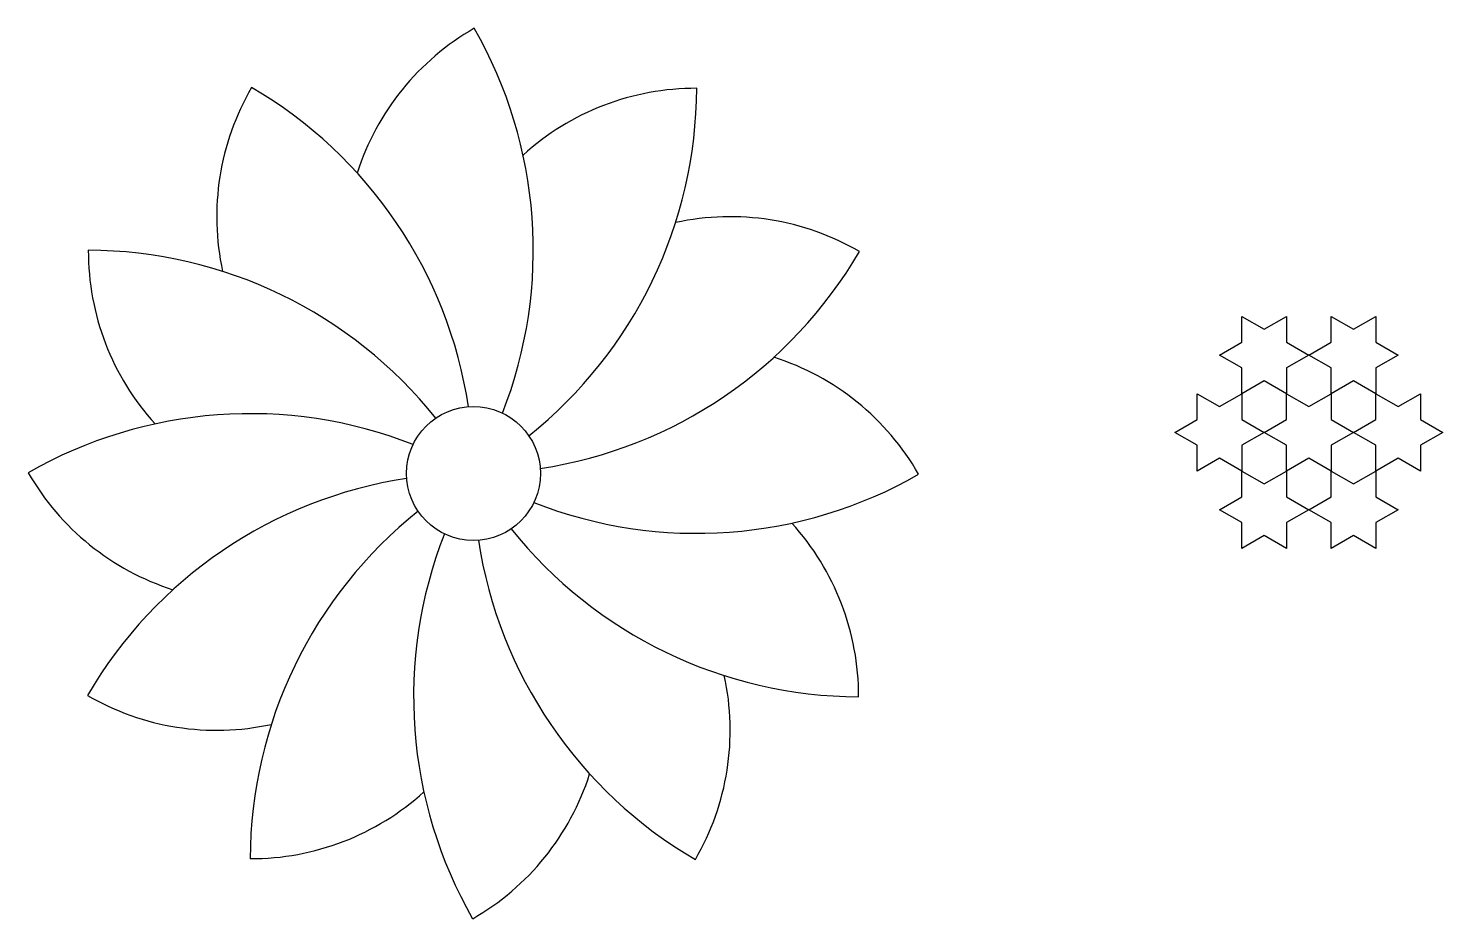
# Model space of a CAD drawing. Header units: millimetres. Extents: x 273 to 590, y 260 to 459.
import ezdxf

# ---------------------------------------------------------------- set-up
doc = ezdxf.new("R2010")
doc.units = ezdxf.units.MM

msp = doc.modelspace()

# ---------------------------------------------------------------- linework, layer by layer
for p, q in [((544.57, 394.55), (549.57, 391.66)), ((544.57, 388.78), (544.57, 394.55)), ((549.57, 391.66), (554.57, 394.55)), ((554.57, 394.55), (554.57, 388.78)), ((564.57, 394.55), (569.57, 391.66)), ((564.57, 388.78), (564.57, 394.55)), ((569.57, 391.66), (574.57, 394.55)), ((574.57, 394.55), (574.57, 388.78)), ((539.57, 385.89), (544.57, 388.78)), ((554.57, 388.78), (559.57, 385.89)), ((559.57, 385.89), (564.57, 388.78)), ((574.57, 388.78), (579.57, 385.89)), ((544.57, 383), (539.57, 385.89)), ((559.57, 385.89), (554.57, 383)), ((564.57, 383), (559.57, 385.89)), ((579.57, 385.89), (574.57, 383)), ((544.57, 377.23), (544.57, 383)), ((549.57, 380.12), (544.57, 377.23)), ((554.57, 377.23), (549.57, 380.12)), ((554.57, 383), (554.57, 377.23)), ((564.57, 377.23), (564.57, 383)), ((569.57, 380.12), (564.57, 377.23)), ((574.57, 377.23), (569.57, 380.12)), ((574.57, 383), (574.57, 377.23)), ((534.57, 371.46), (534.57, 377.23)), ((534.57, 377.23), (539.57, 374.34)), ((539.57, 374.34), (544.57, 377.23)), ((544.57, 377.23), (544.57, 371.46)), ((554.57, 377.23), (559.57, 374.34)), ((554.57, 371.46), (554.57, 377.23)), ((559.57, 374.34), (564.57, 377.23)), ((564.57, 377.23), (564.57, 371.46)), ((574.57, 371.46), (574.57, 377.23)), ((574.57, 377.23), (579.57, 374.34)), ((579.57, 374.34), (584.57, 377.23)), ((584.57, 377.23), (584.57, 371.46)), ((529.57, 368.57), (534.57, 371.46)), ((544.57, 371.46), (549.57, 368.57)), ((549.57, 368.57), (554.57, 371.46)), ((564.57, 371.46), (569.57, 368.57)), ((569.57, 368.57), (574.57, 371.46)), ((584.57, 371.46), (589.57, 368.57)), ((534.57, 365.68), (529.57, 368.57)), ((549.57, 368.57), (544.57, 365.68)), ((554.57, 365.68), (549.57, 368.57)), ((569.57, 368.57), (564.57, 365.68)), ((574.57, 365.68), (569.57, 368.57)), ((589.57, 368.57), (584.57, 365.68)), ((534.57, 359.91), (534.57, 365.68)), ((544.57, 365.68), (544.57, 359.91)), ((554.57, 359.91), (554.57, 365.68)), ((564.57, 365.68), (564.57, 359.91)), ((574.57, 359.91), (574.57, 365.68)), ((584.57, 365.68), (584.57, 359.91)), ((539.57, 362.8), (534.57, 359.91)), ((544.57, 359.91), (539.57, 362.8)), ((559.57, 362.8), (554.57, 359.91)), ((564.57, 359.91), (559.57, 362.8)), ((579.57, 362.8), (574.57, 359.91)), ((584.57, 359.91), (579.57, 362.8)), ((544.57, 354.13), (544.57, 359.91)), ((544.57, 359.91), (549.57, 357.02)), ((549.57, 357.02), (554.57, 359.91)), ((554.57, 359.91), (554.57, 354.13)), ((564.57, 354.13), (564.57, 359.91)), ((564.57, 359.91), (569.57, 357.02)), ((569.57, 357.02), (574.57, 359.91)), ((574.57, 359.91), (574.57, 354.13)), ((539.57, 351.25), (544.57, 354.13)), ((554.57, 354.13), (559.57, 351.25)), ((559.57, 351.25), (564.57, 354.13)), ((574.57, 354.13), (579.57, 351.25)), ((544.57, 348.36), (539.57, 351.25)), ((559.57, 351.25), (554.57, 348.36)), ((564.57, 348.36), (559.57, 351.25)), ((579.57, 351.25), (574.57, 348.36)), ((544.57, 342.59), (544.57, 348.36)), ((549.57, 345.47), (544.57, 342.59)), ((554.57, 342.59), (549.57, 345.47)), ((554.57, 348.36), (554.57, 342.59)), ((564.57, 342.59), (564.57, 348.36)), ((569.57, 345.47), (564.57, 342.59)), ((574.57, 342.59), (569.57, 345.47)), ((574.57, 348.36), (574.57, 342.59))]:
    msp.add_line(p, q)
msp.add_circle((372.51, 359.37), 15)
for centre, radius, start, end in [((401.26, 409.16), 57.5, 119.7978, 162.2898), ((285.91, 409.37), 100, 338.6024, 29.7978), ((372.51, 416.87), 57.5, 149.7978, 192.2898), ((272.51, 359.37), 100, 8.6024, 59.7978), ((422.31, 388.12), 57.5, 89.7978, 132.2898), ((322.51, 445.97), 100, 308.6024, 359.7978), ((430.01, 359.37), 57.5, 59.7978, 102.2898), ((285.91, 309.37), 100, 38.6024, 89.7978), ((343.76, 409.16), 57.5, 179.7978, 222.2898), ((372.51, 459.37), 100, 278.6024, 329.7978), ((422.31, 330.62), 57.5, 29.7978, 72.2898), ((322.51, 272.76), 100, 68.6024, 119.7978), ((322.71, 388.12), 57.5, 209.7978, 252.2898), ((372.51, 259.37), 100, 98.6024, 149.7978), ((422.51, 445.97), 100, 248.6024, 299.7978), ((422.51, 272.76), 100, 128.6024, 179.7978), ((459.11, 309.37), 100, 158.6024, 209.7978), ((459.11, 409.37), 100, 218.6024, 269.7978), ((401.26, 309.57), 57.5, 359.7978, 42.2898), ((472.51, 359.37), 100, 188.6024, 239.7978), ((372.51, 301.87), 57.5, 329.7978, 12.2898), ((315.01, 359.37), 57.5, 239.7978, 282.2898), ((343.76, 309.57), 57.5, 299.7978, 342.2898), ((343.76, 309.57), 57.5, 299.7978, 342.2898), ((322.71, 330.62), 57.5, 269.7978, 312.2898)]:
    msp.add_arc(centre, radius, start, end)

doc.saveas('drawing.dxf')
